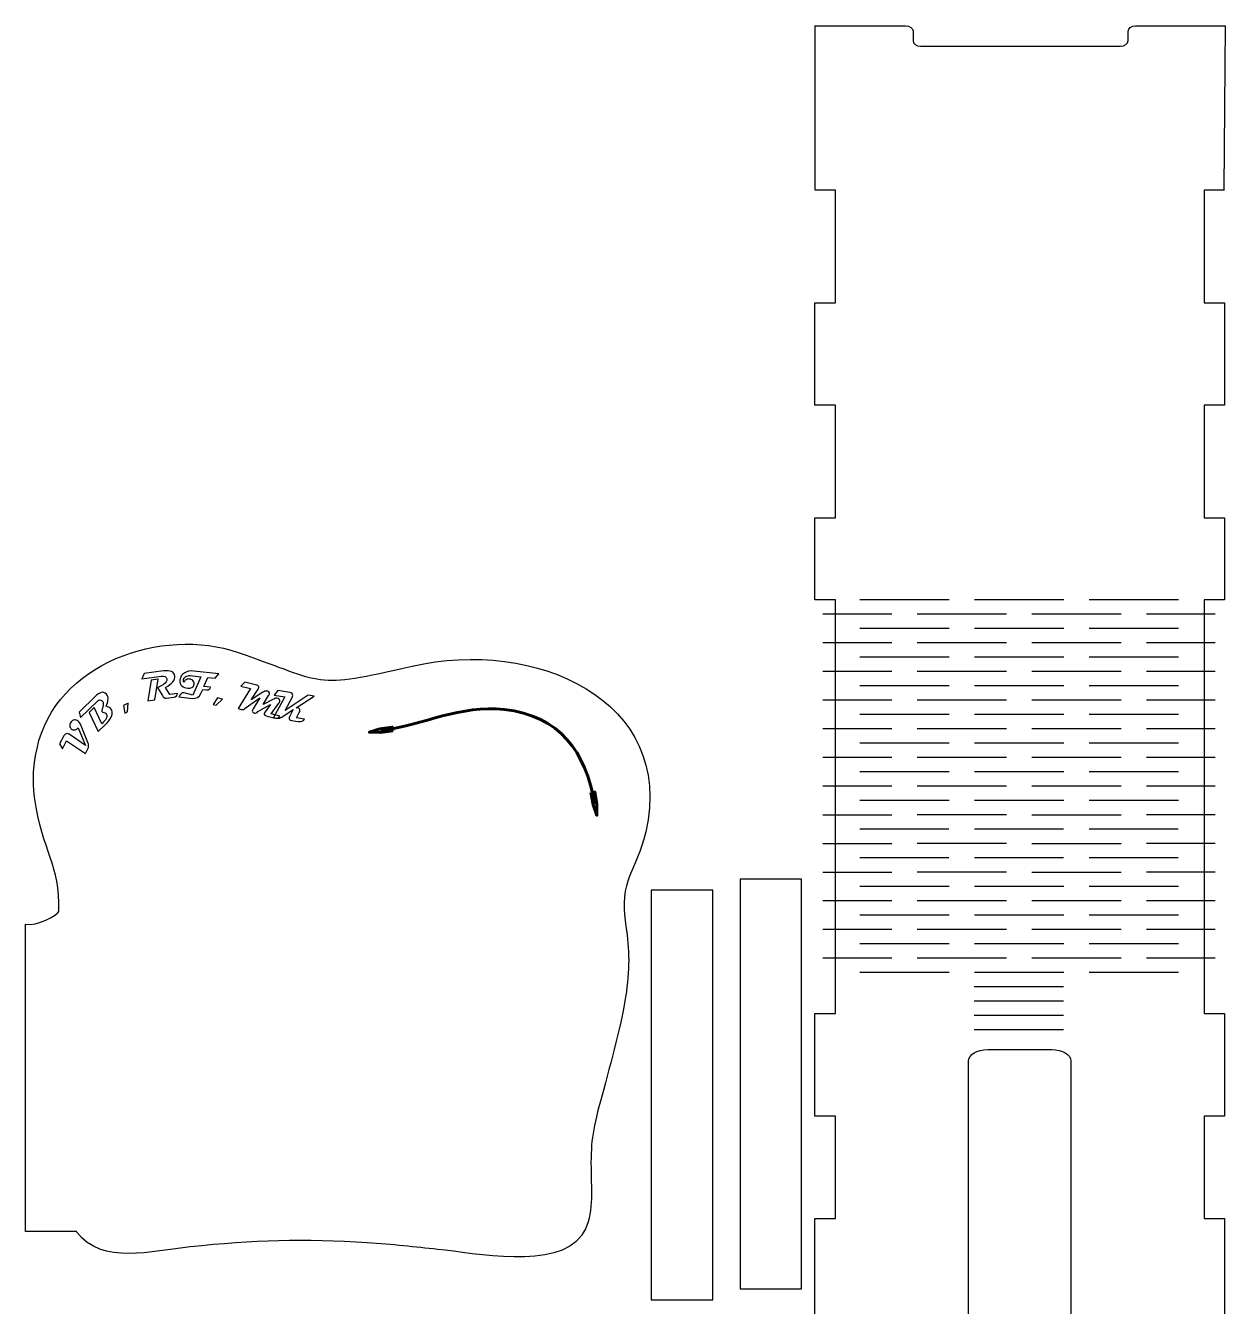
# Model space of a CAD drawing. Header units: millimetres. Extents: x -36 to 627, y -167 to 363.
# Drawn here: x 30.4 to 264.7, y 113.1 to 363.2 of the extents above; entities that cross this region are included whole.
import ezdxf

# ---------------------------------------------------------------- set-up
doc = ezdxf.new("R2010")
doc.units = ezdxf.units.MM
doc.header["$MEASUREMENT"] = 0
doc.layers.add('layer 1', color=7, linetype='Continuous')

msp = doc.modelspace()

# ---------------------------------------------------------------- hatches: boundary and pattern name
at = {"layer": 'layer 1', "true_color": 0x1c1b17}
h = msp.add_hatch(color=250, dxfattribs=at)
edge = h.paths.add_edge_path()
edge.add_spline(control_points=[(102.0632, 225.4332), (102.0632, 225.4332), (99.6728, 225.1073), (99.6728, 225.1073), (99.6728, 225.1073), (97.4664, 225.1925), (97.4664, 225.1925), (97.4664, 225.1925), (99.5695, 225.8653), (99.5695, 225.8653), (99.5695, 225.8653), (101.9599, 226.1912), (101.9599, 226.1912), (101.9599, 226.1912), (102.0632, 225.4332), (102.0632, 225.4332)], knot_values=[0, 0, 0, 0, 0.2, 0.2, 0.2, 0.4, 0.4, 0.4, 0.6, 0.6, 0.6, 0.8, 0.8, 0.8, 1, 1, 1, 1], degree=3, periodic=1)
h = msp.add_hatch(color=250, dxfattribs=at)
edge = h.paths.add_edge_path()
edge.add_spline(control_points=[(140.7641, 213.4057), (140.7641, 213.4057), (141.1874, 211.0307), (141.1874, 211.0307), (141.1874, 211.0307), (141.9456, 208.9568), (141.9456, 208.9568), (141.9456, 208.9568), (141.9406, 211.165), (141.9406, 211.165), (141.9406, 211.165), (141.5172, 213.54), (141.5172, 213.54), (141.5172, 213.54), (140.7641, 213.4057), (140.7641, 213.4057)], knot_values=[0, 0, 0, 0, 0.2, 0.2, 0.2, 0.4, 0.4, 0.4, 0.6, 0.6, 0.6, 0.8, 0.8, 0.8, 1, 1, 1, 1], degree=3, periodic=1)

# ---------------------------------------------------------------- linework, layer by layer
at = {"layer": 'layer 1', "color": 250, "lineweight": 25}
for points in [[(184.5348, 331.1577), (184.5348, 331.1577), (184.5348, 363.1577), (184.5348, 363.1577)], [(264.417, 331.193), (264.417, 331.193), (264.667, 363.1431), (264.667, 363.1431)]]:
    msp.add_open_spline(points, degree=3, dxfattribs=at)
for points, knots in [([(184.667, 363.1432), (184.667, 363.1432), (202.2005, 363.1431), (202.2005, 363.1431), (203.0071, 363.1431), (203.6671, 362.6481), (203.6671, 362.0431), (203.6671, 362.0431), (203.6671, 360.2431), (203.6671, 360.2431), (203.6671, 359.6381), (204.3271, 359.1431), (205.1338, 359.1431), (205.1338, 359.1431), (244.2002, 359.1431), (244.2002, 359.1431), (245.0069, 359.1431), (245.6669, 359.6381), (245.6669, 360.2431), (245.6669, 360.2431), (245.6669, 362.0431), (245.6669, 362.0431), (245.6669, 362.6481), (246.3269, 363.1431), (247.1335, 363.1431), (247.1335, 363.1431), (264.667, 363.1431), (264.667, 363.1431)], [0, 0, 0, 0, 0.11111111, 0.11111111, 0.11111111, 0.22222222, 0.22222222, 0.22222222, 0.33333333, 0.33333333, 0.33333333, 0.44444444, 0.44444444, 0.44444444, 0.55555556, 0.55555556, 0.55555556, 0.66666667, 0.66666667, 0.66666667, 0.77777778, 0.77777778, 0.77777778, 0.88888889, 0.88888889, 0.88888889, 1, 1, 1, 1]), ([(184.5, -134.5498), (184.5, -134.5498), (188.5001, -134.5498), (188.5001, -134.5498), (188.5001, -134.5498), (188.5001, -112.5499), (188.5001, -112.5499), (188.5001, -112.5499), (184.5, -112.5499), (184.5, -112.5499), (184.5, -112.5499), (184.5, -92.5498), (184.5, -92.5498), (184.5, -92.5498), (188.5001, -92.5498), (188.5001, -92.5498), (188.5001, -92.5498), (188.5001, -70.5498), (188.5001, -70.5498), (188.5001, -70.5498), (184.5, -70.5498), (184.5, -70.5498), (184.5, -70.5498), (184.5, -54.5498), (184.5, -54.5498), (184.5, -54.5498), (188.5001, -54.5498), (188.5001, -54.5498), (188.5001, -54.5498), (188.5001, 26.2502), (188.5001, 26.2502), (188.5001, 26.2502), (184.5, 26.2502), (184.5, 26.2502), (184.5, 26.2502), (184.5, 46.2503), (184.5, 46.2503), (184.5, 46.2503), (188.5001, 46.2503), (188.5001, 46.2503), (188.5001, 46.2503), (188.5001, 66.2504), (188.5001, 66.2504), (188.5001, 66.2504), (184.5, 66.2504), (184.5, 66.2504), (184.5, 66.2504), (184.5, 86.2505), (184.5, 86.2505), (184.5, 86.2505), (188.5001, 86.2505), (188.5001, 86.2505), (188.5001, 86.2505), (188.5001, 110.2495), (188.5001, 110.2495), (188.5001, 110.2495), (184.5, 110.2495), (184.5, 110.2495), (184.5, 110.2495), (184.5, 130.2496), (184.5, 130.2496), (184.5, 130.2496), (188.5001, 130.2496), (188.5001, 130.2496), (188.5001, 130.2496), (188.5001, 150.2497), (188.5001, 150.2497), (188.5001, 150.2497), (184.5, 150.2497), (184.5, 150.2497), (184.5, 150.2497), (184.5, 170.2498), (184.5, 170.2498), (184.5, 170.2498), (188.5001, 170.2498), (188.5001, 170.2498), (188.5001, 170.2498), (188.5001, 251.0499), (188.5001, 251.0499), (188.5001, 251.0499), (184.5, 251.0499), (184.5, 251.0499), (184.5, 251.0499), (184.5, 267.0499), (184.5, 267.0499), (184.5, 267.0499), (188.5001, 267.0499), (188.5001, 267.0499), (188.5001, 267.0499), (188.5001, 289.0499), (188.5001, 289.0499), (188.5001, 289.0499), (184.5, 289.0499), (184.5, 289.0499), (184.5, 289.0499), (184.5, 309.05), (184.5, 309.05), (184.5, 309.05), (188.5001, 309.0499), (188.5001, 309.0499), (188.5001, 309.0499), (188.5001, 331.0499), (188.5001, 331.0499), (188.5001, 331.0499), (184.5, 331.0499), (184.5, 331.0499)], [0, 0, 0, 0, 0.02857143, 0.02857143, 0.02857143, 0.05714286, 0.05714286, 0.05714286, 0.08571429, 0.08571429, 0.08571429, 0.11428571, 0.11428571, 0.11428571, 0.14285714, 0.14285714, 0.14285714, 0.17142857, 0.17142857, 0.17142857, 0.2, 0.2, 0.2, 0.22857143, 0.22857143, 0.22857143, 0.25714286, 0.25714286, 0.25714286, 0.28571429, 0.28571429, 0.28571429, 0.31428571, 0.31428571, 0.31428571, 0.34285714, 0.34285714, 0.34285714, 0.37142857, 0.37142857, 0.37142857, 0.4, 0.4, 0.4, 0.42857143, 0.42857143, 0.42857143, 0.45714286, 0.45714286, 0.45714286, 0.48571429, 0.48571429, 0.48571429, 0.51428571, 0.51428571, 0.51428571, 0.54285714, 0.54285714, 0.54285714, 0.57142857, 0.57142857, 0.57142857, 0.6, 0.6, 0.6, 0.62857143, 0.62857143, 0.62857143, 0.65714286, 0.65714286, 0.65714286, 0.68571429, 0.68571429, 0.68571429, 0.71428571, 0.71428571, 0.71428571, 0.74285714, 0.74285714, 0.74285714, 0.77142857, 0.77142857, 0.77142857, 0.8, 0.8, 0.8, 0.82857143, 0.82857143, 0.82857143, 0.85714286, 0.85714286, 0.85714286, 0.88571429, 0.88571429, 0.88571429, 0.91428571, 0.91428571, 0.91428571, 0.94285714, 0.94285714, 0.94285714, 0.97142857, 0.97142857, 0.97142857, 1, 1, 1, 1]), ([(264.5, 331.0499), (264.5, 331.0499), (260.4999, 331.0499), (260.4999, 331.0499), (260.4999, 331.0499), (260.4999, 309.0499), (260.4999, 309.0499), (260.4999, 309.0499), (264.5, 309.05), (264.5, 309.05), (264.5, 309.05), (264.5, 289.0499), (264.5, 289.0499), (264.5, 289.0499), (260.4999, 289.0499), (260.4999, 289.0499), (260.4999, 289.0499), (260.4999, 267.0499), (260.4999, 267.0499), (260.4999, 267.0499), (264.5, 267.0499), (264.5, 267.0499), (264.5, 267.0499), (264.5, 251.0499), (264.5, 251.0499), (264.5, 251.0499), (260.4999, 251.0499), (260.4999, 251.0499)], [0, 0, 0, 0, 0.11111111, 0.11111111, 0.11111111, 0.22222222, 0.22222222, 0.22222222, 0.33333333, 0.33333333, 0.33333333, 0.44444444, 0.44444444, 0.44444444, 0.55555556, 0.55555556, 0.55555556, 0.66666667, 0.66666667, 0.66666667, 0.77777778, 0.77777778, 0.77777778, 0.88888889, 0.88888889, 0.88888889, 1, 1, 1, 1]), ([(260.4999, 251.0499), (260.4999, 251.0499), (260.4999, 170.2498), (260.4999, 170.2498), (260.4999, 170.2498), (264.5, 170.2498), (264.5, 170.2498), (264.5, 170.2498), (264.5, 150.2497), (264.5, 150.2497), (264.5, 150.2497), (260.4999, 150.2497), (260.4999, 150.2497)], [0, 0, 0, 0, 0.25, 0.25, 0.25, 0.5, 0.5, 0.5, 0.75, 0.75, 0.75, 1, 1, 1, 1]), ([(36.8661, 190.1752), (37.1054, 199.5363), (33.6737, 201.606), (32.0901, 212.4937), (31.6107, 215.7895), (31.9989, 219.217), (32.5918, 222.0149), (36.1294, 238.7037), (57.0326, 245.858), (71.8684, 240.765), (89.1867, 234.8202), (86.149, 233.5196), (105.8534, 238.0924), (129.8155, 243.6534), (157.3703, 231.5325), (151.4709, 205.7287), (149.6591, 197.8042), (146.102, 196.6864), (147.5802, 187.3344), (148.308, 182.7297), (148.3666, 178.8521), (147.5345, 173.5537), (146.5398, 167.2198), (144.2391, 159.2522), (142.621, 153.1532), (141.005, 147.0621), (140.6851, 145.0879), (140.7963, 139.0802), (140.8779, 134.6732), (141.257, 130.2475), (138.926, 126.9281), (134.1511, 120.1285), (118.0165, 123.4596), (110.8258, 124.2138), (106.4465, 124.6731), (101.9759, 125.1742), (97.0949, 125.5084), (84.8872, 126.3438), (74.7199, 125.9541), (62.5168, 124.7149), (55.027, 123.9544), (45.3579, 121.0091), (40.3262, 127.6247)], [0, 0, 0, 0, 0.07142857, 0.07142857, 0.07142857, 0.14285714, 0.14285714, 0.14285714, 0.21428571, 0.21428571, 0.21428571, 0.28571429, 0.28571429, 0.28571429, 0.35714286, 0.35714286, 0.35714286, 0.42857143, 0.42857143, 0.42857143, 0.5, 0.5, 0.5, 0.57142857, 0.57142857, 0.57142857, 0.64285714, 0.64285714, 0.64285714, 0.71428571, 0.71428571, 0.71428571, 0.78571429, 0.78571429, 0.78571429, 0.85714286, 0.85714286, 0.85714286, 0.92857143, 0.92857143, 0.92857143, 1, 1, 1, 1]), ([(36.8661, 190.1752), (37.1054, 199.5363), (33.6737, 201.606), (32.0901, 212.4937), (31.6107, 215.7895), (31.9989, 219.217), (32.5918, 222.0149), (36.1294, 238.7037), (57.0326, 245.858), (71.8684, 240.765), (89.1867, 234.8202), (86.149, 233.5196), (105.8534, 238.0924), (129.8155, 243.6534), (157.3703, 231.5325), (151.4709, 205.7287), (149.6591, 197.8042), (146.102, 196.6864), (147.5802, 187.3344), (148.308, 182.7297), (148.3666, 178.8521), (147.5345, 173.5537), (146.5398, 167.2198), (144.2391, 159.2522), (142.621, 153.1532), (141.005, 147.0621), (140.6851, 145.0879), (140.7963, 139.0802), (140.8779, 134.6732), (141.257, 130.2475), (138.926, 126.9281), (134.1511, 120.1285), (118.0165, 123.4596), (110.8258, 124.2138), (106.4465, 124.6731), (101.9759, 125.1742), (97.0949, 125.5084), (84.8872, 126.3438), (74.7199, 125.9541), (62.5168, 124.7149), (55.027, 123.9544), (45.3579, 121.0091), (40.3262, 127.6247)], [0, 0, 0, 0, 0.07142857, 0.07142857, 0.07142857, 0.14285714, 0.14285714, 0.14285714, 0.21428571, 0.21428571, 0.21428571, 0.28571429, 0.28571429, 0.28571429, 0.35714286, 0.35714286, 0.35714286, 0.42857143, 0.42857143, 0.42857143, 0.5, 0.5, 0.5, 0.57142857, 0.57142857, 0.57142857, 0.64285714, 0.64285714, 0.64285714, 0.71428571, 0.71428571, 0.71428571, 0.78571429, 0.78571429, 0.78571429, 0.85714286, 0.85714286, 0.85714286, 0.92857143, 0.92857143, 0.92857143, 1, 1, 1, 1]), ([(169.9162, 116.4822), (169.9162, 116.4822), (169.9162, 196.4822), (169.9162, 196.4822), (169.9162, 196.4822), (181.9162, 196.4822), (181.9162, 196.4822), (181.9162, 196.4822), (181.9162, 116.4822), (181.9162, 116.4822), (181.9162, 116.4822), (169.9162, 116.4822), (169.9162, 116.4822)], [0, 0, 0, 0, 0.25, 0.25, 0.25, 0.5, 0.5, 0.5, 0.75, 0.75, 0.75, 1, 1, 1, 1]), ([(152.5595, 114.3655), (152.5595, 114.3655), (152.5595, 194.3655), (152.5595, 194.3655), (152.5595, 194.3655), (164.5595, 194.3655), (164.5595, 194.3655), (164.5595, 194.3655), (164.5595, 114.3655), (164.5595, 114.3655), (164.5595, 114.3655), (152.5595, 114.3655), (152.5595, 114.3655)], [0, 0, 0, 0, 0.25, 0.25, 0.25, 0.5, 0.5, 0.5, 0.75, 0.75, 0.75, 1, 1, 1, 1]), ([(40.3669, 127.6837), (40.3669, 127.6837), (30.3669, 127.6837), (30.3669, 127.6837), (30.3669, 127.6837), (30.3669, 187.6837), (30.3669, 187.6837), (32.5353, 187.2798), (36.5766, 189.4665), (36.8661, 190.1752)], [0, 0, 0, 0, 0.33333333, 0.33333333, 0.33333333, 0.66666667, 0.66666667, 0.66666667, 1, 1, 1, 1]), ([(214.5001, 161.0001), (214.5001, 161.0001), (214.5001, 35.5), (214.5001, 35.5), (214.5001, 34.2626), (216.1876, 33.25), (218.2501, 33.25), (218.2501, 33.25), (230.75, 33.25), (230.75, 33.25), (232.8126, 33.25), (234.5001, 34.2626), (234.5001, 35.5), (234.5001, 35.5), (234.5001, 161.0001), (234.5001, 161.0001), (234.5001, 162.2375), (232.8126, 163.2501), (230.75, 163.2501), (230.75, 163.2501), (218.2501, 163.2501), (218.2501, 163.2501), (216.1876, 163.2501), (214.5001, 162.2375), (214.5001, 161.0001)], [0, 0, 0, 0, 0.125, 0.125, 0.125, 0.25, 0.25, 0.25, 0.375, 0.375, 0.375, 0.5, 0.5, 0.5, 0.625, 0.625, 0.625, 0.75, 0.75, 0.75, 0.875, 0.875, 0.875, 1, 1, 1, 1]), ([(260.4999, 150.2497), (260.4999, 150.2497), (260.4999, 130.2496), (260.4999, 130.2496), (260.4999, 130.2496), (264.5, 130.2496), (264.5, 130.2496), (264.5, 130.2496), (264.5, 110.2495), (264.5, 110.2495), (264.5, 110.2495), (260.4999, 110.2495), (260.4999, 110.2495), (260.4999, 110.2495), (260.4999, 86.2505), (260.4999, 86.2505), (260.4999, 86.2505), (264.5, 86.2505), (264.5, 86.2505), (264.5, 86.2505), (264.5, 66.2504), (264.5, 66.2504), (264.5, 66.2504), (260.4999, 66.2504), (260.4999, 66.2504), (260.4999, 66.2504), (260.4999, 46.2503), (260.4999, 46.2503), (260.4999, 46.2503), (264.5, 46.2503), (264.5, 46.2503), (264.5, 46.2503), (264.5, 26.2502), (264.5, 26.2502), (264.5, 26.2502), (260.4999, 26.2502), (260.4999, 26.2502), (260.4999, 26.2502), (260.4999, -54.5499), (260.4999, -54.5499), (260.4999, -54.5499), (264.5, -54.5499), (264.5, -54.5499), (264.5, -54.5499), (264.5, -70.5499), (264.5, -70.5499), (264.5, -70.5499), (260.4999, -70.5499), (260.4999, -70.5499), (260.4999, -70.5499), (260.4999, -92.5499), (260.4999, -92.5499), (260.4999, -92.5499), (264.5, -92.5499), (264.5, -92.5499), (264.5, -92.5499), (264.5, -112.55), (264.5, -112.55), (264.5, -112.55), (260.4999, -112.55), (260.4999, -112.55), (260.4999, -112.55), (260.4999, -134.5499), (260.4999, -134.5499), (260.4999, -134.5499), (264.5, -134.5499), (264.5, -134.5499)], [0, 0, 0, 0, 0.04545455, 0.04545455, 0.04545455, 0.09090909, 0.09090909, 0.09090909, 0.13636364, 0.13636364, 0.13636364, 0.18181818, 0.18181818, 0.18181818, 0.22727273, 0.22727273, 0.22727273, 0.27272727, 0.27272727, 0.27272727, 0.31818182, 0.31818182, 0.31818182, 0.36363636, 0.36363636, 0.36363636, 0.40909091, 0.40909091, 0.40909091, 0.45454545, 0.45454545, 0.45454545, 0.5, 0.5, 0.5, 0.54545455, 0.54545455, 0.54545455, 0.59090909, 0.59090909, 0.59090909, 0.63636364, 0.63636364, 0.63636364, 0.68181818, 0.68181818, 0.68181818, 0.72727273, 0.72727273, 0.72727273, 0.77272727, 0.77272727, 0.77272727, 0.81818182, 0.81818182, 0.81818182, 0.86363636, 0.86363636, 0.86363636, 0.90909091, 0.90909091, 0.90909091, 0.95454545, 0.95454545, 0.95454545, 1, 1, 1, 1])]:
    msp.add_open_spline(points, degree=3, knots=knots, dxfattribs=at)
at = {"layer": 'layer 1', "color": 242, "lineweight": 25}
for points in [[(210.7044, 251.0135), (210.7044, 251.0135), (193.2921, 251.0135), (193.2921, 251.0135)], [(233.0912, 251.0135), (233.0912, 251.0135), (215.6791, 251.0135), (215.6791, 251.0135)], [(255.4783, 251.0135), (255.4783, 251.0135), (238.066, 251.0135), (238.066, 251.0135)], [(199.5106, 248.216), (199.5106, 248.216), (186.0744, 248.216), (186.0744, 248.216)], [(221.8978, 248.216), (221.8978, 248.216), (204.4855, 248.216), (204.4855, 248.216)], [(244.285, 248.216), (244.285, 248.216), (226.8726, 248.216), (226.8726, 248.216)], [(262.6959, 248.216), (262.6959, 248.216), (249.2598, 248.216), (249.2598, 248.216)], [(210.7044, 245.4188), (210.7044, 245.4188), (193.2921, 245.4188), (193.2921, 245.4188)], [(233.0912, 245.4188), (233.0912, 245.4188), (215.6791, 245.4188), (215.6791, 245.4188)], [(255.4783, 245.4188), (255.4783, 245.4188), (238.066, 245.4188), (238.066, 245.4188)], [(199.5106, 242.6215), (199.5106, 242.6215), (186.0744, 242.6215), (186.0744, 242.6215)], [(221.8978, 242.6215), (221.8978, 242.6215), (204.4855, 242.6215), (204.4855, 242.6215)], [(244.285, 242.6215), (244.285, 242.6215), (226.8726, 242.6215), (226.8726, 242.6215)], [(262.6959, 242.6215), (262.6959, 242.6215), (249.2598, 242.6215), (249.2598, 242.6215)], [(210.7044, 239.8243), (210.7044, 239.8243), (193.2921, 239.8243), (193.2921, 239.8243)], [(233.0912, 239.8243), (233.0912, 239.8243), (215.6791, 239.8243), (215.6791, 239.8243)], [(255.4783, 239.8243), (255.4783, 239.8243), (238.066, 239.8243), (238.066, 239.8243)], [(199.5106, 237.027), (199.5106, 237.027), (186.0744, 237.027), (186.0744, 237.027)], [(221.8978, 237.027), (221.8978, 237.027), (204.4855, 237.027), (204.4855, 237.027)], [(244.285, 237.027), (244.285, 237.027), (226.8726, 237.027), (226.8726, 237.027)], [(262.6959, 237.027), (262.6959, 237.027), (249.2598, 237.027), (249.2598, 237.027)], [(210.7044, 234.2298), (210.7044, 234.2298), (193.2921, 234.2298), (193.2921, 234.2298)], [(233.0912, 234.2298), (233.0912, 234.2298), (215.6791, 234.2298), (215.6791, 234.2298)], [(255.4783, 234.2298), (255.4783, 234.2298), (238.066, 234.2298), (238.066, 234.2298)], [(199.5106, 231.4326), (199.5106, 231.4326), (186.0744, 231.4326), (186.0744, 231.4326)], [(221.8978, 231.4326), (221.8978, 231.4326), (204.4855, 231.4326), (204.4855, 231.4326)], [(244.285, 231.4326), (244.285, 231.4326), (226.8726, 231.4326), (226.8726, 231.4326)], [(262.6959, 231.4326), (262.6959, 231.4326), (249.2598, 231.4326), (249.2598, 231.4326)], [(210.7044, 228.6353), (210.7044, 228.6353), (193.2921, 228.6353), (193.2921, 228.6353)], [(233.0912, 228.6353), (233.0912, 228.6353), (215.6791, 228.6353), (215.6791, 228.6353)], [(255.4783, 228.6353), (255.4783, 228.6353), (238.066, 228.6353), (238.066, 228.6353)], [(199.5106, 225.8381), (199.5106, 225.8381), (186.0744, 225.8381), (186.0744, 225.8381)], [(221.8978, 225.8381), (221.8978, 225.8381), (204.4855, 225.8381), (204.4855, 225.8381)], [(244.285, 225.8381), (244.285, 225.8381), (226.8726, 225.8381), (226.8726, 225.8381)], [(262.6959, 225.8381), (262.6959, 225.8381), (249.2598, 225.8381), (249.2598, 225.8381)], [(210.7044, 223.0408), (210.7044, 223.0408), (193.2921, 223.0408), (193.2921, 223.0408)], [(233.0912, 223.0408), (233.0912, 223.0408), (215.6791, 223.0408), (215.6791, 223.0408)], [(255.4783, 223.0408), (255.4783, 223.0408), (238.066, 223.0408), (238.066, 223.0408)], [(199.5106, 220.2436), (199.5106, 220.2436), (186.0744, 220.2436), (186.0744, 220.2436)], [(221.8978, 220.2436), (221.8978, 220.2436), (204.4855, 220.2436), (204.4855, 220.2436)], [(244.285, 220.2436), (244.285, 220.2436), (226.8726, 220.2436), (226.8726, 220.2436)], [(262.6959, 220.2436), (262.6959, 220.2436), (249.2598, 220.2436), (249.2598, 220.2436)], [(210.7044, 217.4464), (210.7044, 217.4464), (193.2921, 217.4464), (193.2921, 217.4464)], [(233.0912, 217.4464), (233.0912, 217.4464), (215.6791, 217.4464), (215.6791, 217.4464)], [(255.4783, 217.4464), (255.4783, 217.4464), (238.066, 217.4464), (238.066, 217.4464)], [(199.5106, 214.6491), (199.5106, 214.6491), (186.0744, 214.6491), (186.0744, 214.6491)], [(221.8978, 214.6491), (221.8978, 214.6491), (204.4855, 214.6491), (204.4855, 214.6491)], [(244.285, 214.6491), (244.285, 214.6491), (226.8726, 214.6491), (226.8726, 214.6491)], [(262.6959, 214.6491), (262.6959, 214.6491), (249.2598, 214.6491), (249.2598, 214.6491)], [(210.7044, 211.8522), (210.7044, 211.8522), (193.2921, 211.8522), (193.2921, 211.8522)], [(233.0912, 211.8522), (233.0912, 211.8522), (215.6791, 211.8522), (215.6791, 211.8522)], [(255.4783, 211.8522), (255.4783, 211.8522), (238.066, 211.8522), (238.066, 211.8522)], [(186.0744, 209.0549), (186.0744, 209.0549), (199.5106, 209.0549), (199.5106, 209.0549)], [(221.8978, 209.0549), (221.8978, 209.0549), (204.4855, 209.0549), (204.4855, 209.0549)], [(226.8726, 209.0549), (226.8726, 209.0549), (244.285, 209.0549), (244.285, 209.0549)], [(262.6959, 209.0549), (262.6959, 209.0549), (249.2598, 209.0549), (249.2598, 209.0549)], [(210.6766, 206.2577), (210.6766, 206.2577), (193.2646, 206.2577), (193.2646, 206.2577)], [(233.0638, 206.2577), (233.0638, 206.2577), (215.6516, 206.2577), (215.6516, 206.2577)], [(255.4509, 206.2577), (255.4509, 206.2577), (238.0388, 206.2577), (238.0388, 206.2577)], [(186.0744, 203.4604), (186.0744, 203.4604), (199.5106, 203.4604), (199.5106, 203.4604)], [(221.8978, 203.4604), (221.8978, 203.4604), (204.4855, 203.4604), (204.4855, 203.4604)], [(226.8726, 203.4604), (226.8726, 203.4604), (244.285, 203.4604), (244.285, 203.4604)], [(262.6959, 203.4604), (262.6959, 203.4604), (249.2598, 203.4604), (249.2598, 203.4604)], [(210.6766, 200.6631), (210.6766, 200.6631), (193.2646, 200.6631), (193.2646, 200.6631)], [(233.0638, 200.6631), (233.0638, 200.6631), (215.6516, 200.6631), (215.6516, 200.6631)], [(255.4509, 200.6631), (255.4509, 200.6631), (238.0388, 200.6631), (238.0388, 200.6631)], [(186.0744, 197.8659), (186.0744, 197.8659), (199.5106, 197.8659), (199.5106, 197.8659)], [(221.8978, 197.8659), (221.8978, 197.8659), (204.4855, 197.8659), (204.4855, 197.8659)], [(226.8726, 197.8659), (226.8726, 197.8659), (244.285, 197.8659), (244.285, 197.8659)], [(262.6959, 197.8659), (262.6959, 197.8659), (249.2598, 197.8659), (249.2598, 197.8659)], [(210.7044, 195.0686), (210.7044, 195.0686), (193.2921, 195.0686), (193.2921, 195.0686)], [(233.0912, 195.0686), (233.0912, 195.0686), (215.6791, 195.0686), (215.6791, 195.0686)], [(255.4783, 195.0686), (255.4783, 195.0686), (238.066, 195.0686), (238.066, 195.0686)], [(199.5106, 192.2717), (199.5106, 192.2717), (186.0744, 192.2717), (186.0744, 192.2717)], [(221.8978, 192.2717), (221.8978, 192.2717), (204.4855, 192.2717), (204.4855, 192.2717)], [(244.285, 192.2717), (244.285, 192.2717), (226.8726, 192.2717), (226.8726, 192.2717)], [(262.6959, 192.2717), (262.6959, 192.2717), (249.2598, 192.2717), (249.2598, 192.2717)], [(210.7044, 189.4744), (210.7044, 189.4744), (193.2921, 189.4744), (193.2921, 189.4744)], [(233.0912, 189.4744), (233.0912, 189.4744), (215.6791, 189.4744), (215.6791, 189.4744)], [(255.4783, 189.4744), (255.4783, 189.4744), (238.066, 189.4744), (238.066, 189.4744)], [(199.5106, 186.6772), (199.5106, 186.6772), (186.0744, 186.6772), (186.0744, 186.6772)], [(221.8978, 186.6772), (221.8978, 186.6772), (204.4855, 186.6772), (204.4855, 186.6772)], [(244.285, 186.6772), (244.285, 186.6772), (226.8726, 186.6772), (226.8726, 186.6772)], [(262.6959, 186.6772), (262.6959, 186.6772), (249.2598, 186.6772), (249.2598, 186.6772)], [(210.7044, 183.88), (210.7044, 183.88), (193.2921, 183.88), (193.2921, 183.88)], [(233.0912, 183.88), (233.0912, 183.88), (215.6791, 183.88), (215.6791, 183.88)], [(255.4783, 183.88), (255.4783, 183.88), (238.066, 183.88), (238.066, 183.88)], [(199.5106, 181.0827), (199.5106, 181.0827), (186.0744, 181.0827), (186.0744, 181.0827)], [(221.8978, 181.0827), (221.8978, 181.0827), (204.4855, 181.0827), (204.4855, 181.0827)], [(244.285, 181.0827), (244.285, 181.0827), (226.8726, 181.0827), (226.8726, 181.0827)], [(262.6959, 181.0827), (262.6959, 181.0827), (249.2598, 181.0827), (249.2598, 181.0827)], [(210.7044, 178.2855), (210.7044, 178.2855), (193.2921, 178.2855), (193.2921, 178.2855)], [(233.0912, 178.2855), (233.0912, 178.2855), (215.6791, 178.2855), (215.6791, 178.2855)], [(255.4783, 178.2855), (255.4783, 178.2855), (238.066, 178.2855), (238.066, 178.2855)], [(233.0445, 175.488), (233.0445, 175.488), (215.6325, 175.488), (215.6325, 175.488)], [(233.0445, 172.6905), (233.0445, 172.6905), (215.6325, 172.6905), (215.6325, 172.6905)], [(233.0445, 169.8933), (233.0445, 169.8933), (215.6325, 169.8933), (215.6325, 169.8933)], [(233.0445, 167.096), (233.0445, 167.096), (215.6325, 167.096), (215.6325, 167.096)]]:
    msp.add_open_spline(points, degree=3, dxfattribs=at)
at = {"layer": 'layer 1', "color": 250}
for points, knots in [([(60.0204, 232.7605), (60.0362, 232.5719), (59.9691, 232.4109), (59.8189, 232.2764), (59.6828, 232.1562), (59.5152, 232.0824), (59.3175, 232.0549), (59.3175, 232.0549), (57.8717, 231.8551), (57.8717, 231.8551), (57.674, 231.8276), (57.5159, 231.8586), (57.3987, 231.9495), (57.322, 232.0071), (57.216, 232.142), (57.0823, 232.3543), (57.0823, 232.3543), (56.1186, 233.8894), (56.1186, 233.8894), (56.2089, 233.9199), (56.4138, 234.0212), (56.7318, 234.1921), (57.0396, 234.3577), (57.2327, 234.468), (57.3085, 234.5254), (57.7702, 234.8514), (57.9754, 235.2089), (57.9218, 235.5965), (57.8598, 236.0423), (57.5142, 236.2218), (56.8836, 236.135), (56.8836, 236.135), (53.0604, 235.6048), (53.0604, 235.6048), (53.0604, 235.6048), (53.515, 236.6318), (53.515, 236.6318), (53.515, 236.6318), (57.2904, 237.1552), (57.2904, 237.1552), (58.647, 237.3425), (59.3859, 237.0033), (59.5057, 236.1377), (59.6076, 235.405), (58.9903, 234.6664), (57.6577, 233.9231), (57.6577, 233.9231), (58.5255, 232.554), (58.5255, 232.554), (58.5255, 232.554), (60.0204, 232.7605), (60.0204, 232.7605)], [0, 0, 0, 0, 0.05882353, 0.05882353, 0.05882353, 0.11764706, 0.11764706, 0.11764706, 0.17647059, 0.17647059, 0.17647059, 0.23529412, 0.23529412, 0.23529412, 0.29411765, 0.29411765, 0.29411765, 0.35294118, 0.35294118, 0.35294118, 0.41176471, 0.41176471, 0.41176471, 0.47058824, 0.47058824, 0.47058824, 0.52941176, 0.52941176, 0.52941176, 0.58823529, 0.58823529, 0.58823529, 0.64705882, 0.64705882, 0.64705882, 0.70588235, 0.70588235, 0.70588235, 0.76470588, 0.76470588, 0.76470588, 0.82352941, 0.82352941, 0.82352941, 0.88235294, 0.88235294, 0.88235294, 0.94117647, 0.94117647, 0.94117647, 1, 1, 1, 1]), ([(56.2521, 235.5567), (56.2521, 235.5567), (55.5796, 231.5371), (55.5796, 231.5371), (55.5796, 231.5371), (54.2423, 231.3525), (54.2423, 231.3525), (54.2423, 231.3525), (54.9083, 235.3707), (54.9083, 235.3707), (54.9083, 235.3707), (56.2521, 235.5567), (56.2521, 235.5567)], [0, 0, 0, 0, 0.25, 0.25, 0.25, 0.5, 0.5, 0.5, 0.75, 0.75, 0.75, 1, 1, 1, 1]), ([(68.1153, 236.6002), (68.1153, 236.6002), (67.3866, 235.7196), (67.3866, 235.7196), (67.3866, 235.7196), (65.9443, 235.8744), (65.9443, 235.8744), (65.9443, 235.8744), (65.2008, 234.1476), (65.2008, 234.1476), (65.2008, 234.1476), (66.5021, 234.0073), (66.5021, 234.0073), (66.4226, 233.6133), (66.1499, 233.4378), (65.685, 233.4817), (65.685, 233.4817), (64.9445, 233.5543), (64.9445, 233.5543), (64.9445, 233.5543), (64.5968, 232.7584), (64.5968, 232.7584), (64.2575, 232.035), (63.7027, 231.7147), (62.9349, 231.7975), (62.9349, 231.7975), (60.3157, 232.0782), (60.3157, 232.0782), (60.4558, 232.3458), (60.5745, 232.5357), (60.6706, 232.6439), (60.8383, 232.8367), (61.02, 232.9223), (61.2155, 232.9007), (61.2453, 232.8971), (61.2777, 232.8922), (61.3089, 232.8834), (61.3089, 232.8834), (63.0396, 232.418), (63.0396, 232.418), (63.0396, 232.418), (64.5964, 236.0195), (64.5964, 236.0195), (64.5964, 236.0195), (62.5301, 236.2414), (62.5301, 236.2414), (62.2193, 236.2738), (61.9301, 236.2092), (61.6612, 236.0478), (61.369, 235.8707), (61.2068, 235.6262), (61.1732, 235.3141), (61.1505, 235.0979), (61.1839, 234.9701), (61.2735, 234.9295), (61.3466, 235.1565), (61.4887, 235.3297), (61.7024, 235.4492), (61.9033, 235.5634), (62.1241, 235.608), (62.3649, 235.5829), (62.6264, 235.5553), (62.8433, 235.4498), (63.0169, 235.2688), (63.2048, 235.0764), (63.2844, 234.8442), (63.2543, 234.5736), (63.2219, 234.2719), (63.0776, 234.0509), (62.8201, 233.9077), (62.5999, 233.7842), (62.3364, 233.7393), (62.0322, 233.7716), (61.5609, 233.822), (61.1806, 233.9779), (60.8925, 234.2368), (60.5731, 234.5277), (60.4368, 234.8953), (60.4848, 235.3407), (60.5555, 236.0062), (60.8747, 236.4991), (61.4426, 236.8169), (61.9421, 237.0953), (62.5376, 237.1987), (63.2276, 237.1243), (63.2276, 237.1243), (68.1153, 236.6002), (68.1153, 236.6002)], [0, 0, 0, 0, 0.03448276, 0.03448276, 0.03448276, 0.06896552, 0.06896552, 0.06896552, 0.10344828, 0.10344828, 0.10344828, 0.13793103, 0.13793103, 0.13793103, 0.17241379, 0.17241379, 0.17241379, 0.20689655, 0.20689655, 0.20689655, 0.24137931, 0.24137931, 0.24137931, 0.27586207, 0.27586207, 0.27586207, 0.31034483, 0.31034483, 0.31034483, 0.34482759, 0.34482759, 0.34482759, 0.37931034, 0.37931034, 0.37931034, 0.4137931, 0.4137931, 0.4137931, 0.44827586, 0.44827586, 0.44827586, 0.48275862, 0.48275862, 0.48275862, 0.51724138, 0.51724138, 0.51724138, 0.55172414, 0.55172414, 0.55172414, 0.5862069, 0.5862069, 0.5862069, 0.62068966, 0.62068966, 0.62068966, 0.65517241, 0.65517241, 0.65517241, 0.68965517, 0.68965517, 0.68965517, 0.72413793, 0.72413793, 0.72413793, 0.75862069, 0.75862069, 0.75862069, 0.79310345, 0.79310345, 0.79310345, 0.82758621, 0.82758621, 0.82758621, 0.86206897, 0.86206897, 0.86206897, 0.89655172, 0.89655172, 0.89655172, 0.93103448, 0.93103448, 0.93103448, 0.96551724, 0.96551724, 0.96551724, 1, 1, 1, 1]), ([(46.1487, 232.6291), (46.4078, 232.363), (46.5078, 231.9763), (46.4516, 231.4718), (46.4183, 231.169), (46.3101, 230.7653), (46.1284, 230.2633), (46.501, 230.1564), (46.7832, 230.0054), (46.9723, 229.8089), (47.3647, 229.4046), (47.3926, 228.8523), (47.0585, 228.1534), (46.8185, 227.6538), (46.4504, 227.1631), (45.953, 226.6813), (45.953, 226.6813), (44.5383, 225.3123), (44.5383, 225.3123), (44.5383, 225.3123), (42.8056, 229.0561), (42.8056, 229.0561), (42.8056, 229.0561), (43.7823, 230.0016), (43.7823, 230.0016), (43.7823, 230.0016), (45.2401, 226.833), (45.2401, 226.833), (45.2401, 226.833), (45.3797, 226.9677), (45.3797, 226.9677), (45.6975, 227.276), (45.9326, 227.5724), (46.0822, 227.8586), (46.3003, 228.2857), (46.2882, 228.6232), (46.046, 228.8738), (45.9683, 228.9539), (45.8389, 229.0146), (45.659, 229.057), (45.4779, 229.0982), (45.364, 229.1447), (45.3148, 229.1951), (45.2901, 229.2209), (45.2733, 229.2402), (45.2669, 229.2558), (45.2253, 229.3709), (45.2484, 229.5442), (45.336, 229.7772), (45.456, 230.1007), (45.5242, 230.3581), (45.5395, 230.5497), (45.5676, 230.8692), (45.4857, 231.1278), (45.294, 231.3267), (45.022, 231.6071), (44.6728, 231.5395), (44.2465, 231.1263), (44.2465, 231.1263), (41.058, 228.0398), (41.058, 228.0398), (41.058, 228.0398), (40.816, 229.1273), (40.816, 229.1273), (40.816, 229.1273), (43.9955, 232.2047), (43.9955, 232.2047), (44.4128, 232.6101), (44.7812, 232.8563), (45.098, 232.946), (45.4884, 233.0564), (45.8378, 232.9508), (46.1487, 232.6291)], [0, 0, 0, 0, 0.04166667, 0.04166667, 0.04166667, 0.08333333, 0.08333333, 0.08333333, 0.125, 0.125, 0.125, 0.16666667, 0.16666667, 0.16666667, 0.20833333, 0.20833333, 0.20833333, 0.25, 0.25, 0.25, 0.29166667, 0.29166667, 0.29166667, 0.33333333, 0.33333333, 0.33333333, 0.375, 0.375, 0.375, 0.41666667, 0.41666667, 0.41666667, 0.45833333, 0.45833333, 0.45833333, 0.5, 0.5, 0.5, 0.54166667, 0.54166667, 0.54166667, 0.58333333, 0.58333333, 0.58333333, 0.625, 0.625, 0.625, 0.66666667, 0.66666667, 0.66666667, 0.70833333, 0.70833333, 0.70833333, 0.75, 0.75, 0.75, 0.79166667, 0.79166667, 0.79166667, 0.83333333, 0.83333333, 0.83333333, 0.875, 0.875, 0.875, 0.91666667, 0.91666667, 0.91666667, 0.95833333, 0.95833333, 0.95833333, 1, 1, 1, 1]), ([(80.0091, 228.3221), (79.8041, 227.9571), (79.4116, 227.8492), (78.8316, 227.9996), (78.8316, 227.9996), (77.5101, 228.344), (77.5101, 228.344), (77.0981, 228.4522), (76.9217, 228.6239), (76.9837, 228.8615), (77.0061, 228.9455), (77.0597, 229.0474), (77.1458, 229.1686), (77.1458, 229.1686), (78.1762, 230.5939), (78.1762, 230.5939), (78.1762, 230.5939), (75.7491, 229.2431), (75.7491, 229.2431), (75.4929, 228.9779), (75.2608, 228.8717), (75.0528, 228.9258), (75.0141, 228.9364), (74.9727, 228.9508), (74.9314, 228.9691), (74.6849, 229.0674), (74.594, 229.2399), (74.6586, 229.4867), (74.6837, 229.5823), (74.732, 229.679), (74.805, 229.7769), (74.805, 229.7769), (76.1367, 231.9212), (76.1367, 231.9212), (76.1367, 231.9212), (73.2597, 229.8703), (73.2597, 229.8703), (73.0515, 229.645), (72.8132, 229.5673), (72.5432, 229.6373), (72.5432, 229.6373), (71.8572, 229.8167), (71.8572, 229.8167), (71.8572, 229.8167), (74.2794, 233.7133), (74.2794, 233.7133), (74.2794, 233.7133), (72.4114, 234.1989), (72.4114, 234.1989), (72.4114, 234.1989), (73.1773, 234.984), (73.1773, 234.984), (73.1773, 234.984), (75.5078, 234.3783), (75.5078, 234.3783), (75.8307, 234.2938), (75.9618, 234.1367), (75.9025, 233.908), (75.88, 233.8202), (75.8291, 233.7195), (75.7495, 233.6062), (75.7495, 233.6062), (74.4387, 231.4966), (74.4387, 231.4966), (74.4387, 231.4966), (76.5168, 232.8882), (76.5168, 232.8882), (76.7479, 233.0513), (76.9191, 233.1513), (77.0306, 233.1882), (77.2146, 233.2493), (77.4319, 233.2482), (77.6838, 233.1822), (77.7549, 233.1637), (77.8219, 233.1182), (77.8875, 233.048), (77.9917, 232.9349), (78.0233, 232.7988), (77.9824, 232.6413), (77.956, 232.5444), (77.9012, 232.4412), (77.8152, 232.333), (77.8152, 232.333), (76.7378, 230.5987), (76.7378, 230.5987), (76.7378, 230.5987), (78.6379, 231.5643), (78.6379, 231.5643), (78.8909, 231.7207), (79.057, 231.8117), (79.1333, 231.8385), (79.2656, 231.8767), (79.4375, 231.868), (79.6507, 231.8087), (79.7359, 231.7876), (79.8171, 231.7316), (79.8956, 231.6432), (80.0165, 231.5094), (80.0532, 231.35), (80.0044, 231.1653), (79.9767, 231.0594), (79.9218, 230.9484), (79.8397, 230.8337), (79.8397, 230.8337), (78.3492, 228.7549), (78.3492, 228.7549), (78.3492, 228.7549), (80.0091, 228.3221), (80.0091, 228.3221)], [0, 0, 0, 0, 0.02777778, 0.02777778, 0.02777778, 0.05555556, 0.05555556, 0.05555556, 0.08333333, 0.08333333, 0.08333333, 0.11111111, 0.11111111, 0.11111111, 0.13888889, 0.13888889, 0.13888889, 0.16666667, 0.16666667, 0.16666667, 0.19444444, 0.19444444, 0.19444444, 0.22222222, 0.22222222, 0.22222222, 0.25, 0.25, 0.25, 0.27777778, 0.27777778, 0.27777778, 0.30555556, 0.30555556, 0.30555556, 0.33333333, 0.33333333, 0.33333333, 0.36111111, 0.36111111, 0.36111111, 0.38888889, 0.38888889, 0.38888889, 0.41666667, 0.41666667, 0.41666667, 0.44444444, 0.44444444, 0.44444444, 0.47222222, 0.47222222, 0.47222222, 0.5, 0.5, 0.5, 0.52777778, 0.52777778, 0.52777778, 0.55555556, 0.55555556, 0.55555556, 0.58333333, 0.58333333, 0.58333333, 0.61111111, 0.61111111, 0.61111111, 0.63888889, 0.63888889, 0.63888889, 0.66666667, 0.66666667, 0.66666667, 0.69444444, 0.69444444, 0.69444444, 0.72222222, 0.72222222, 0.72222222, 0.75, 0.75, 0.75, 0.77777778, 0.77777778, 0.77777778, 0.80555556, 0.80555556, 0.80555556, 0.83333333, 0.83333333, 0.83333333, 0.86111111, 0.86111111, 0.86111111, 0.88888889, 0.88888889, 0.88888889, 0.91666667, 0.91666667, 0.91666667, 0.94444444, 0.94444444, 0.94444444, 0.97222222, 0.97222222, 0.97222222, 1, 1, 1, 1]), ([(86.6936, 232.2202), (86.6936, 232.2202), (83.2049, 229.9722), (83.2049, 229.9722), (83.2049, 229.9722), (83.4892, 229.929), (83.4892, 229.929), (83.8381, 229.8751), (83.9896, 229.6942), (83.9424, 229.3892), (83.9262, 229.2872), (83.8855, 229.1749), (83.8174, 229.0499), (83.8174, 229.0499), (83.2478, 227.9734), (83.2478, 227.9734), (83.2478, 227.9734), (84.8024, 227.7332), (84.8024, 227.7332), (84.6267, 227.3528), (84.2326, 227.2104), (83.6201, 227.3048), (83.6201, 227.3048), (82.3083, 227.5072), (82.3083, 227.5072), (81.9492, 227.5625), (81.7897, 227.7239), (81.8315, 227.9901), (81.841, 228.0534), (81.8621, 228.118), (81.8948, 228.1837), (81.8948, 228.1837), (82.6217, 229.602), (82.6217, 229.602), (82.6217, 229.602), (80.3994, 228.1609), (80.3994, 228.1609), (80.0994, 227.9674), (79.7755, 227.897), (79.4318, 227.9496), (79.4318, 227.9496), (78.8024, 228.0468), (78.8024, 228.0468), (78.8024, 228.0468), (80.9962, 232.1309), (80.9962, 232.1309), (80.9962, 232.1309), (78.9028, 232.4533), (78.9028, 232.4533), (78.9028, 232.4533), (79.6222, 233.3101), (79.6222, 233.3101), (79.6222, 233.3101), (81.9574, 232.9513), (81.9574, 232.9513), (82.3851, 232.8852), (82.574, 232.6913), (82.5242, 232.3708), (82.5079, 232.261), (82.4631, 232.1384), (82.3912, 232.0017), (82.3912, 232.0017), (81.0568, 229.4334), (81.0568, 229.4334), (81.0568, 229.4334), (85.5228, 232.401), (85.5228, 232.401), (85.5228, 232.401), (86.6936, 232.2202), (86.6936, 232.2202)], [0, 0, 0, 0, 0.04347826, 0.04347826, 0.04347826, 0.08695652, 0.08695652, 0.08695652, 0.13043478, 0.13043478, 0.13043478, 0.17391304, 0.17391304, 0.17391304, 0.2173913, 0.2173913, 0.2173913, 0.26086957, 0.26086957, 0.26086957, 0.30434783, 0.30434783, 0.30434783, 0.34782609, 0.34782609, 0.34782609, 0.39130435, 0.39130435, 0.39130435, 0.43478261, 0.43478261, 0.43478261, 0.47826087, 0.47826087, 0.47826087, 0.52173913, 0.52173913, 0.52173913, 0.56521739, 0.56521739, 0.56521739, 0.60869565, 0.60869565, 0.60869565, 0.65217391, 0.65217391, 0.65217391, 0.69565217, 0.69565217, 0.69565217, 0.73913043, 0.73913043, 0.73913043, 0.7826087, 0.7826087, 0.7826087, 0.82608696, 0.82608696, 0.82608696, 0.86956522, 0.86956522, 0.86956522, 0.91304348, 0.91304348, 0.91304348, 0.95652174, 0.95652174, 0.95652174, 1, 1, 1, 1]), ([(50.3929, 230.8932), (50.3929, 230.8932), (50.2412, 229.1618), (50.2412, 229.1618), (50.2412, 229.1618), (49.7226, 228.8926), (49.7226, 228.8926), (49.7226, 228.8926), (49.5104, 230.4348), (49.5104, 230.4348), (49.5104, 230.4348), (50.3929, 230.8932), (50.3929, 230.8932)], [0, 0, 0, 0, 0.25, 0.25, 0.25, 0.5, 0.5, 0.5, 0.75, 0.75, 0.75, 1, 1, 1, 1]), ([(68.823, 231.6699), (68.823, 231.6699), (67.5837, 230.4528), (67.5837, 230.4528), (67.5837, 230.4528), (67.0158, 230.5848), (67.0158, 230.5848), (67.0158, 230.5848), (67.8568, 231.895), (67.8568, 231.895), (67.8568, 231.895), (68.823, 231.6699), (68.823, 231.6699)], [0, 0, 0, 0, 0.25, 0.25, 0.25, 0.5, 0.5, 0.5, 0.75, 0.75, 0.75, 1, 1, 1, 1]), ([(40.4088, 227.503), (40.7003, 227.3411), (40.9151, 227.0929), (41.0543, 226.7559), (41.0543, 226.7559), (42.5108, 223.1822), (42.5108, 223.1822), (42.7102, 222.7012), (42.7106, 222.2796), (42.5134, 221.9184), (42.5134, 221.9184), (42.0498, 221.067), (42.0498, 221.067), (42.0498, 221.067), (38.3742, 223.4788), (38.3742, 223.4788), (38.3742, 223.4788), (37.5451, 221.9566), (37.5451, 221.9566), (37.5451, 221.9566), (36.9796, 222.9077), (36.9796, 222.9077), (36.9796, 222.9077), (37.857, 224.5188), (37.857, 224.5188), (37.9549, 224.6981), (38.0926, 224.819), (38.2701, 224.8815), (38.4477, 224.9426), (38.6223, 224.9276), (38.7925, 224.8336), (38.8157, 224.8218), (38.8364, 224.8087), (38.8583, 224.7944), (38.8583, 224.7944), (42.0524, 222.6011), (42.0524, 222.6011), (42.0524, 222.6011), (40.6277, 226.0285), (40.6277, 226.0285), (40.4728, 225.8405), (40.2859, 225.7159), (40.0657, 225.6576), (39.8468, 225.5991), (39.6373, 225.6235), (39.4413, 225.7319), (39.222, 225.8507), (39.0819, 226.039), (39.0198, 226.2979), (38.9592, 226.5557), (38.994, 226.8078), (39.1273, 227.0516), (39.2617, 227.298), (39.4552, 227.4651), (39.7067, 227.5531), (39.9581, 227.6397), (40.1921, 227.623), (40.4088, 227.503)], [0, 0, 0, 0, 0.05263158, 0.05263158, 0.05263158, 0.10526316, 0.10526316, 0.10526316, 0.15789474, 0.15789474, 0.15789474, 0.21052632, 0.21052632, 0.21052632, 0.26315789, 0.26315789, 0.26315789, 0.31578947, 0.31578947, 0.31578947, 0.36842105, 0.36842105, 0.36842105, 0.42105263, 0.42105263, 0.42105263, 0.47368421, 0.47368421, 0.47368421, 0.52631579, 0.52631579, 0.52631579, 0.57894737, 0.57894737, 0.57894737, 0.63157895, 0.63157895, 0.63157895, 0.68421053, 0.68421053, 0.68421053, 0.73684211, 0.73684211, 0.73684211, 0.78947368, 0.78947368, 0.78947368, 0.84210526, 0.84210526, 0.84210526, 0.89473684, 0.89473684, 0.89473684, 0.94736842, 0.94736842, 0.94736842, 1, 1, 1, 1])]:
    msp.add_open_spline(points, degree=3, knots=knots, dxfattribs=at)
at = {"layer": 'layer 1', "color": 250, "lineweight": 60}
for points, knots in [([(141.5432, 211.2149), (139.7243, 221.4188), (134.6976, 228.4073), (123.8105, 229.6344), (115.319, 230.5915), (108.243, 226.6618), (99.739, 225.5024)], [0, 0, 0, 0, 0.5, 0.5, 0.5, 1, 1, 1, 1]), ([(102.0632, 225.4332), (102.0632, 225.4332), (99.6728, 225.1073), (99.6728, 225.1073), (99.6728, 225.1073), (97.4664, 225.1925), (97.4664, 225.1925), (97.4664, 225.1925), (99.5695, 225.8653), (99.5695, 225.8653), (99.5695, 225.8653), (101.9599, 226.1912), (101.9599, 226.1912), (101.9599, 226.1912), (102.0632, 225.4332), (102.0632, 225.4332)], [0, 0, 0, 0, 0.2, 0.2, 0.2, 0.4, 0.4, 0.4, 0.6, 0.6, 0.6, 0.8, 0.8, 0.8, 1, 1, 1, 1]), ([(140.7641, 213.4057), (140.7641, 213.4057), (141.1874, 211.0307), (141.1874, 211.0307), (141.1874, 211.0307), (141.9456, 208.9568), (141.9456, 208.9568), (141.9456, 208.9568), (141.9406, 211.165), (141.9406, 211.165), (141.9406, 211.165), (141.5172, 213.54), (141.5172, 213.54), (141.5172, 213.54), (140.7641, 213.4057), (140.7641, 213.4057)], [0, 0, 0, 0, 0.2, 0.2, 0.2, 0.4, 0.4, 0.4, 0.6, 0.6, 0.6, 0.8, 0.8, 0.8, 1, 1, 1, 1])]:
    msp.add_open_spline(points, degree=3, knots=knots, dxfattribs=at)

doc.saveas('drawing.dxf')
